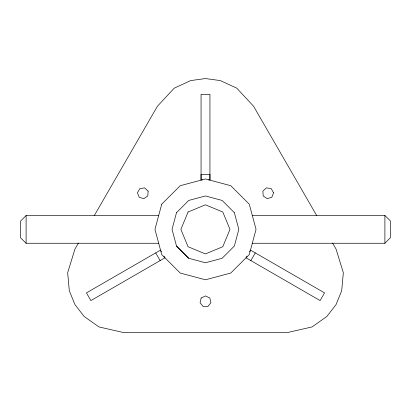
<?xml version="1.0" encoding="UTF-8"?>
<svg xmlns="http://www.w3.org/2000/svg" width="411" height="411" viewBox="0 0 411 411"><rect width="100%" height="100%" fill="white"/><g stroke="black" fill="none" stroke-linecap="round" stroke-linejoin="round"><path stroke-width="0.62" d="M202.325 179.905L201.056 179.905L201.056 174.351L209.944 174.351L209.944 179.905L208.675 179.905M176.509 212.662L172.034 229.369L176.509 246.066L188.731 258.288L205.433 262.763L222.13 258.283L234.352 246.055L238.827 229.359L234.352 212.662M78.455 243.014L74.925 249.128L67.661 272.704L69.31 290.783L74.977 304.638L84.142 316.475L98.974 326.94L123.028 332.437L287.972 332.437L312.026 326.94L326.858 316.475L336.023 304.638L341.69 290.783L343.339 272.704L336.075 249.128L332.545 243.014M94.181 215.775L157.403 106.274L174.187 88.195L190.668 80.582L205.5 78.563L220.332 80.582L236.813 88.195L253.597 106.274L316.819 215.775M246.99 256.166L246.04 257.815L320.112 300.58L324.556 292.884L250.484 250.119L249.528 251.768M250.849 260.595L255.293 252.899M158.687 215.492L26.104 215.492L20.55 221.139L20.55 237.779L26.104 243.261L158.687 243.261M252.313 243.261L384.896 243.261L390.45 237.609L390.45 220.969L384.896 215.492L252.313 215.492M176.509 212.667L188.731 200.434L205.433 195.96L222.13 200.445L234.352 212.667M176.509 246.055L188.731 258.283M161.472 251.768L160.516 250.119L86.444 292.884L90.888 300.58L164.96 257.815L164.01 256.166M155.707 252.899L160.151 260.595M384.896 215.492L384.896 243.261M209.944 179.905L209.944 94.371L201.056 94.371L201.056 179.905M26.104 215.492L26.104 243.261M148.14 191.151L147.78 195.955L143.799 198.672L139.195 197.249L137.433 192.764L139.843 188.587L144.605 187.873L148.14 191.151M201.159 298.021L200.085 302.717L203.091 306.488L207.909 306.488L210.915 302.717L209.841 298.021L205.5 295.93L201.159 298.021M161.729 204.164L154.957 229.374L161.729 254.589L180.229 273.043L205.5 279.799L230.771 273.043L249.272 254.589L256.043 229.374L249.272 204.164L230.771 185.71L205.5 178.955L180.229 185.71L161.729 204.164M273.567 192.764L271.805 197.249L267.201 198.672L263.22 195.955L262.86 191.151L266.395 187.873L271.157 188.587L273.567 192.764M188.068 212.004L180.876 229.369L188.068 246.728L205.433 253.921L222.793 246.728L229.985 229.369L222.793 212.004L205.433 204.812L188.068 212.004"/></g></svg>
